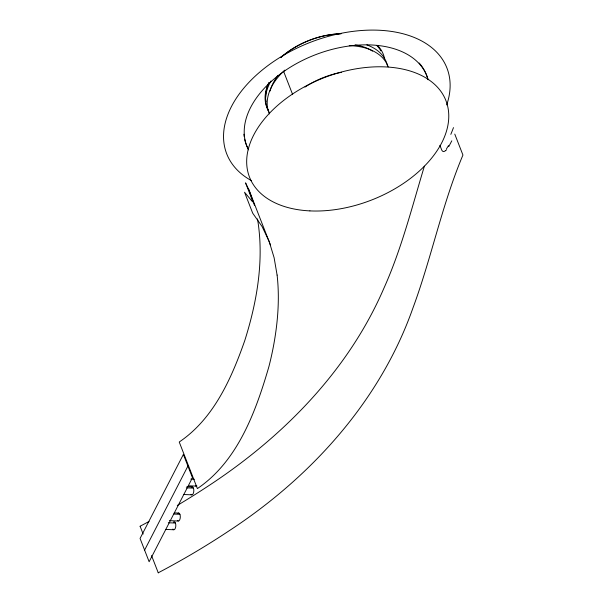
<?xml version="1.0" encoding="UTF-8"?>
<svg xmlns="http://www.w3.org/2000/svg" width="603" height="603" viewBox="0 0 603 603"><rect width="100%" height="100%" fill="white"/><g stroke="black" fill="none" stroke-linecap="round" stroke-linejoin="round"><path stroke-width="0.9" d="M424.384 166.172C411.955 207.274 401.477 249.16 383.81 288.453C347.735 371.915 281.247 438.667 205.774 487.639A534.605 332.803 -21.3 0 1 177.267 505.45M451.805 140.816L448.715 146.672M144.599 550.102L187.917 466.081M446.665 149.604L445.572 150.72M190.804 479.099L194.362 479.249M189.206 485.814L196.254 486.108M186.304 487.827L193.42 488.129M183.749 494.498L191.754 494.837M173.694 514.058L179.92 514.314M169.353 520.653L178.254 521.022M168.305 522.748L175.42 523.05M165.742 529.419L173.754 529.758M186.885 486.644L192.274 486.877M174.282 512.874L178.774 513.063M454.768 134.092L462.938 155.046C441.961 204.666 431.544 257.835 412.851 308.254C379.882 401.719 310.1 478.058 227.926 531.567L227.685 531.733A531.477 330.851 -21.3 0 1 158.235 572.797M439.896 145.315L441.569 149.604A5.57 2.073 87.4 0 0 442.127 150.675L442.858 151.376A9.475 3.55 87.7 0 0 443.469 151.587A17.208 6.392 89 0 0 445.542 150.516M283.576 71.282L292.666 94.603M248.926 189.824L270.483 245.074M140.115 526.276L143.145 534.039M151.549 555.597L158.272 572.85M252.31 200.256L252.634 201.877L244.539 192.236L252.71 213.198L262.086 226.524L269.172 241.456L274.116 257.73L277.101 275.066M254.458 205.314L249.016 190.028L245.549 182.867L251.903 199.163A6.437 0.384 66 0 1 252.333 200.294M257.496 218.912C264.348 259.712 257.089 301.59 244.75 340.635C231.446 378.556 213.666 418.776 179.227 442.007L197.392 488.581C237.748 461.303 255.853 411.465 268.893 366.662A611.826 380.87 -21.3 0 0 273.905 343.8C277.953 321.18 279.686 297.98 277.109 275.081M453.479 127.61A122.786 34.492 -82.9 0 1 450.818 134.363M448.481 145.557A47.577 16.711 -88.3 0 1 446.522 148.685M149.016 521.467A534.605 332.803 -21.3 0 1 140.084 526.231M266.059 101.869A63.074 39.263 -21.3 0 1 265.719 99.42M265.614 96.902A63.074 39.263 -21.3 0 1 268.976 82.822M280.689 57.654A63.074 39.263 -21.3 0 1 341.2 33.73M376.898 45.572A63.074 39.263 -21.3 0 1 380.847 50.871M196.88 485.965A3.995 1.801 -87.6 0 1 195.606 485.716M177.893 513.409A3.995 1.801 -87.6 0 1 180.312 517.103A3.995 1.801 -87.6 0 1 177.606 520.63M191.392 487.224A3.995 1.801 -87.6 0 1 193.812 491.061A3.995 1.801 -87.6 0 1 190.993 494.309M173.393 522.138A3.995 1.801 -87.6 0 1 175.797 526.125A3.995 1.801 -87.6 0 1 172.888 529.072M419.168 62.998A96.608 60.142 -21.3 0 1 427.904 79.506M248.511 149.454A96.608 60.142 -21.3 0 1 244.645 139.165M244.2 136.708A96.608 60.142 -21.3 0 1 243.906 134.213M251.572 180.712A118.165 73.558 -21.3 0 1 310.349 42.331A118.165 73.558 -21.3 0 1 446.687 104.945M248.534 149.823A96.608 60.142 -21.3 0 1 314.962 54.933A96.608 60.142 -21.3 0 1 428.122 79.769M270.084 91.023A60.202 37.476 -21.3 0 1 278.134 75.337M355.092 44.871A60.202 37.476 -21.3 0 1 372.526 51.134M377.719 45.67A63.873 39.76 -21.3 0 1 384.518 58.483M280.794 57.617A63.873 39.76 -21.3 0 1 340.348 33.806M366.865 44.908A63.873 39.76 -21.3 0 1 387.578 66.345M269.247 112.414A63.873 39.76 -21.3 0 1 270.928 81.021M268.614 110.892A63.873 39.76 -21.3 0 1 268.772 82.784M269.473 113.914A63.873 39.76 -21.3 0 1 284.812 70.121M349.258 45.7A63.873 39.76 -21.3 0 1 388.204 66.903M304.967 87.103A63.873 39.76 -21.3 0 1 341.554 72.285M183.372 454.436L140.062 538.456L149.137 561.74L192.455 477.719L183.372 454.436M309.904 210.892A105.397 65.606 -21.3 0 0 447.788 106.791A105.397 65.606 -21.3 0 0 285.49 99.028A105.397 65.606 -21.3 0 0 309.904 210.892"/></g></svg>
